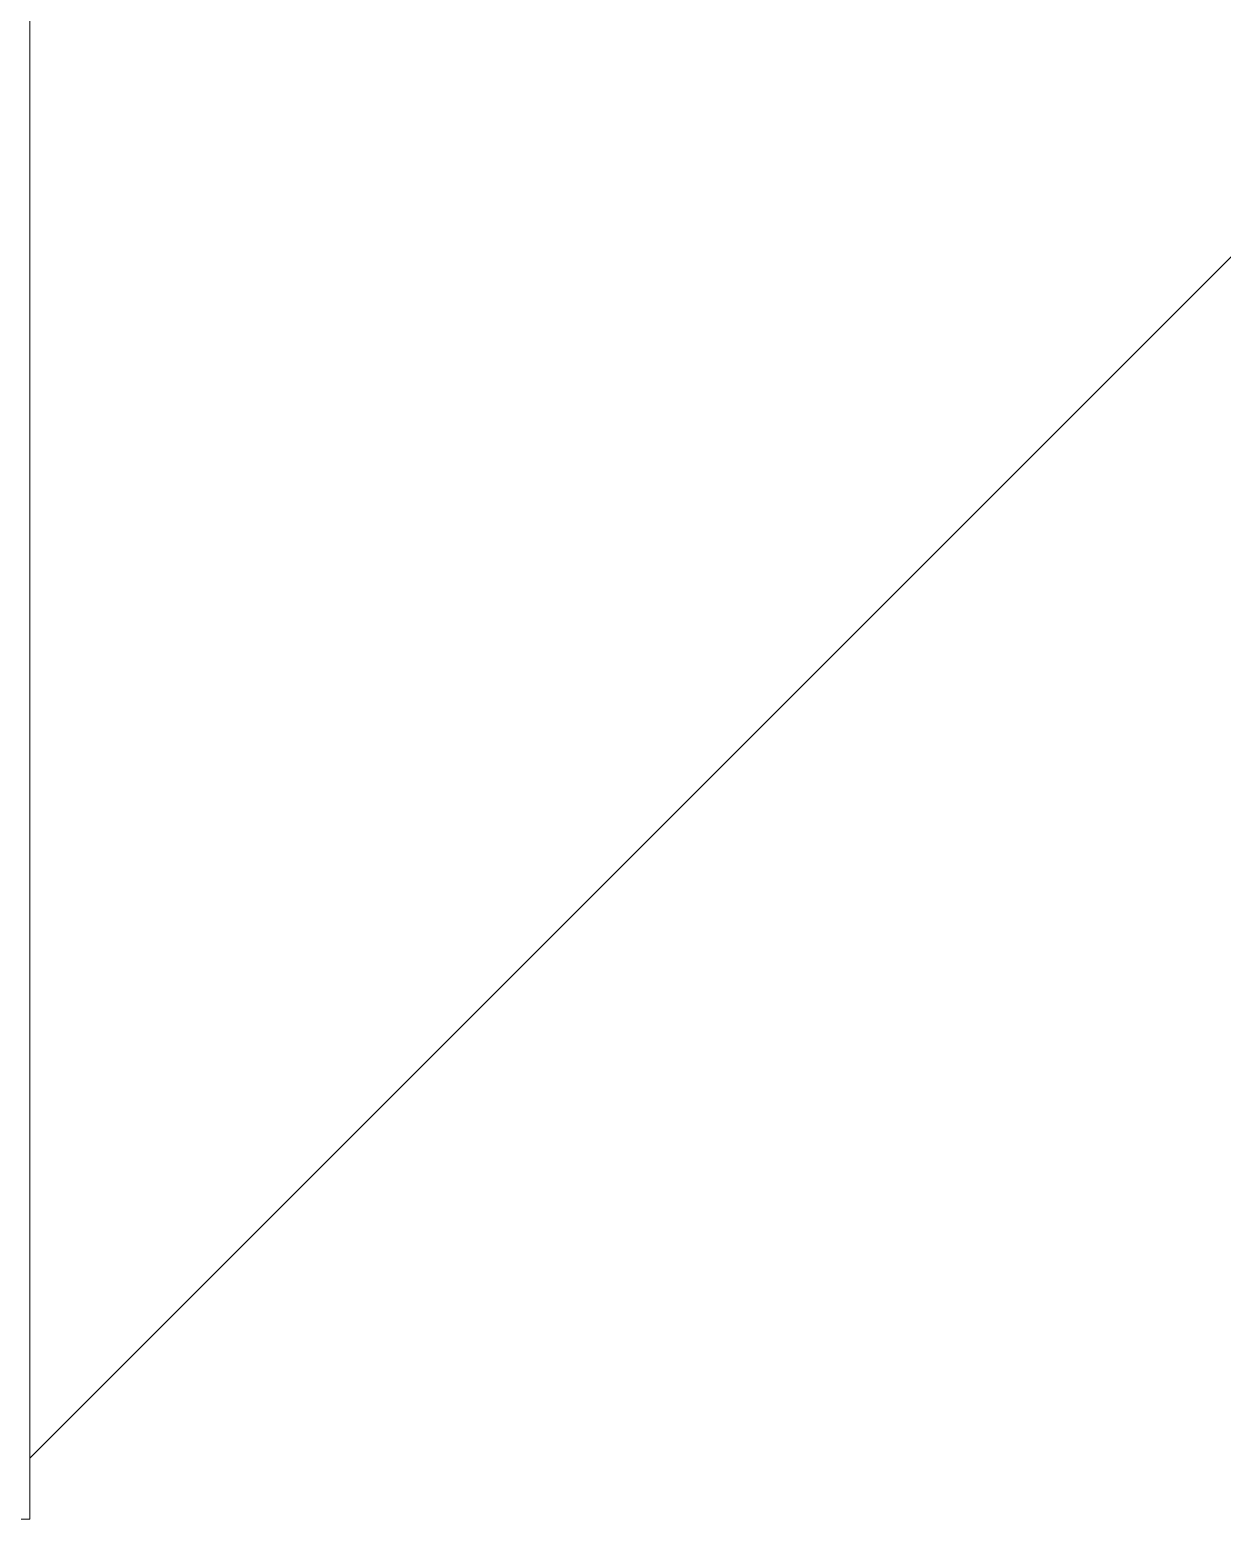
# Model space of a CAD drawing. Header units: millimetres. Extents: x -1178 to 415037, y -3506 to 42334.
# Drawn here: x 89360 to 89422.5, y 13400 to 13478.1 of the extents above; entities that cross this region are included whole.
import ezdxf

# ---------------------------------------------------------------- set-up
doc = ezdxf.new("R2010")
doc.units = ezdxf.units.MM
doc.layers.add('A-DOOR-1', color=7, linetype='Continuous', lineweight=5, true_color=0xc0c0c0)
doc.layers.add('A-DOOR-FRAM-1', color=7, linetype='Continuous', lineweight=5, true_color=0xc0c0c0)
doc.layers.add('I-WALL', color=7, linetype='Continuous', lineweight=5)

# ---------------------------------------------------------------- blocks, each defined once
blk = doc.blocks.new('110_Дверь_СКБ_1Ст_Внутренняя1 - Д-8 950x2100h_охрана-V22-Объем проектирования 1 этажа')
at = {"layer": 'A-DOOR-FRAM-1'}
for p, q in [((-437.5000000000049, 99.99999999999422), (-462.5000000000051, 99.99999999999422)), ((-462.5000000000051, 99.99999999999422), (-462.5000000000051, -100.0000000000062))]:
    blk.add_line(p, q, dxfattribs=at)

msp = doc.modelspace()

# ---------------------------------------------------------------- hatches: boundary and pattern name
at = {"layer": 'I-WALL'}
h = msp.add_hatch(dxfattribs=at)
h.set_pattern_fill('FP_1', color=256, style=0, pattern_type=2)
h.set_pattern_definition([(45, (0, 0), (-114.0492527375783, 114.0492527375783), []), (45, (114.049, 0), (-114.0492527375783, 114.0492527375783), [201.612, -40.322, 6.706, -33.617])])
h.paths.add_polyline_path([(92515.04999060436, 13399.99999525507), (92810.00000000135, 13399.99999525507), (92810.00000000135, 13619.99999525508), (92250.00000000134, 13619.99999525508), (92250.00000000134, 13399.99999525508), (92280.00000000134, 13399.99999525507)])
h.paths.add_polyline_path([(90243.65249124494, 13399.99999525508), (91300.00000000132, 13399.99999525508), (91300.00000000132, 13619.99999525509), (89360.00000000134, 13619.99999525509), (89360.00000000134, 13608.00000533495), (89390.00000000134, 13608.00000533495), (89390.00000000134, 13600.00000533496), (89360.00000000134, 13600.00000533496), (89360.00005059961, 13400.00000533496), (89649.99996564261, 13399.99999525508)])

# ---------------------------------------------------------------- block references
at = {"layer": 'A-DOOR-1', "rotation": 180}
msp.add_blockref('110_Дверь_СКБ_1Ст_Внутренняя1 - Д-8 950x2100h_охрана-V22-Объем проектирования 1 этажа', (88897.50000000125, 13500.00000533493), dxfattribs=at)

doc.saveas('drawing.dxf')
